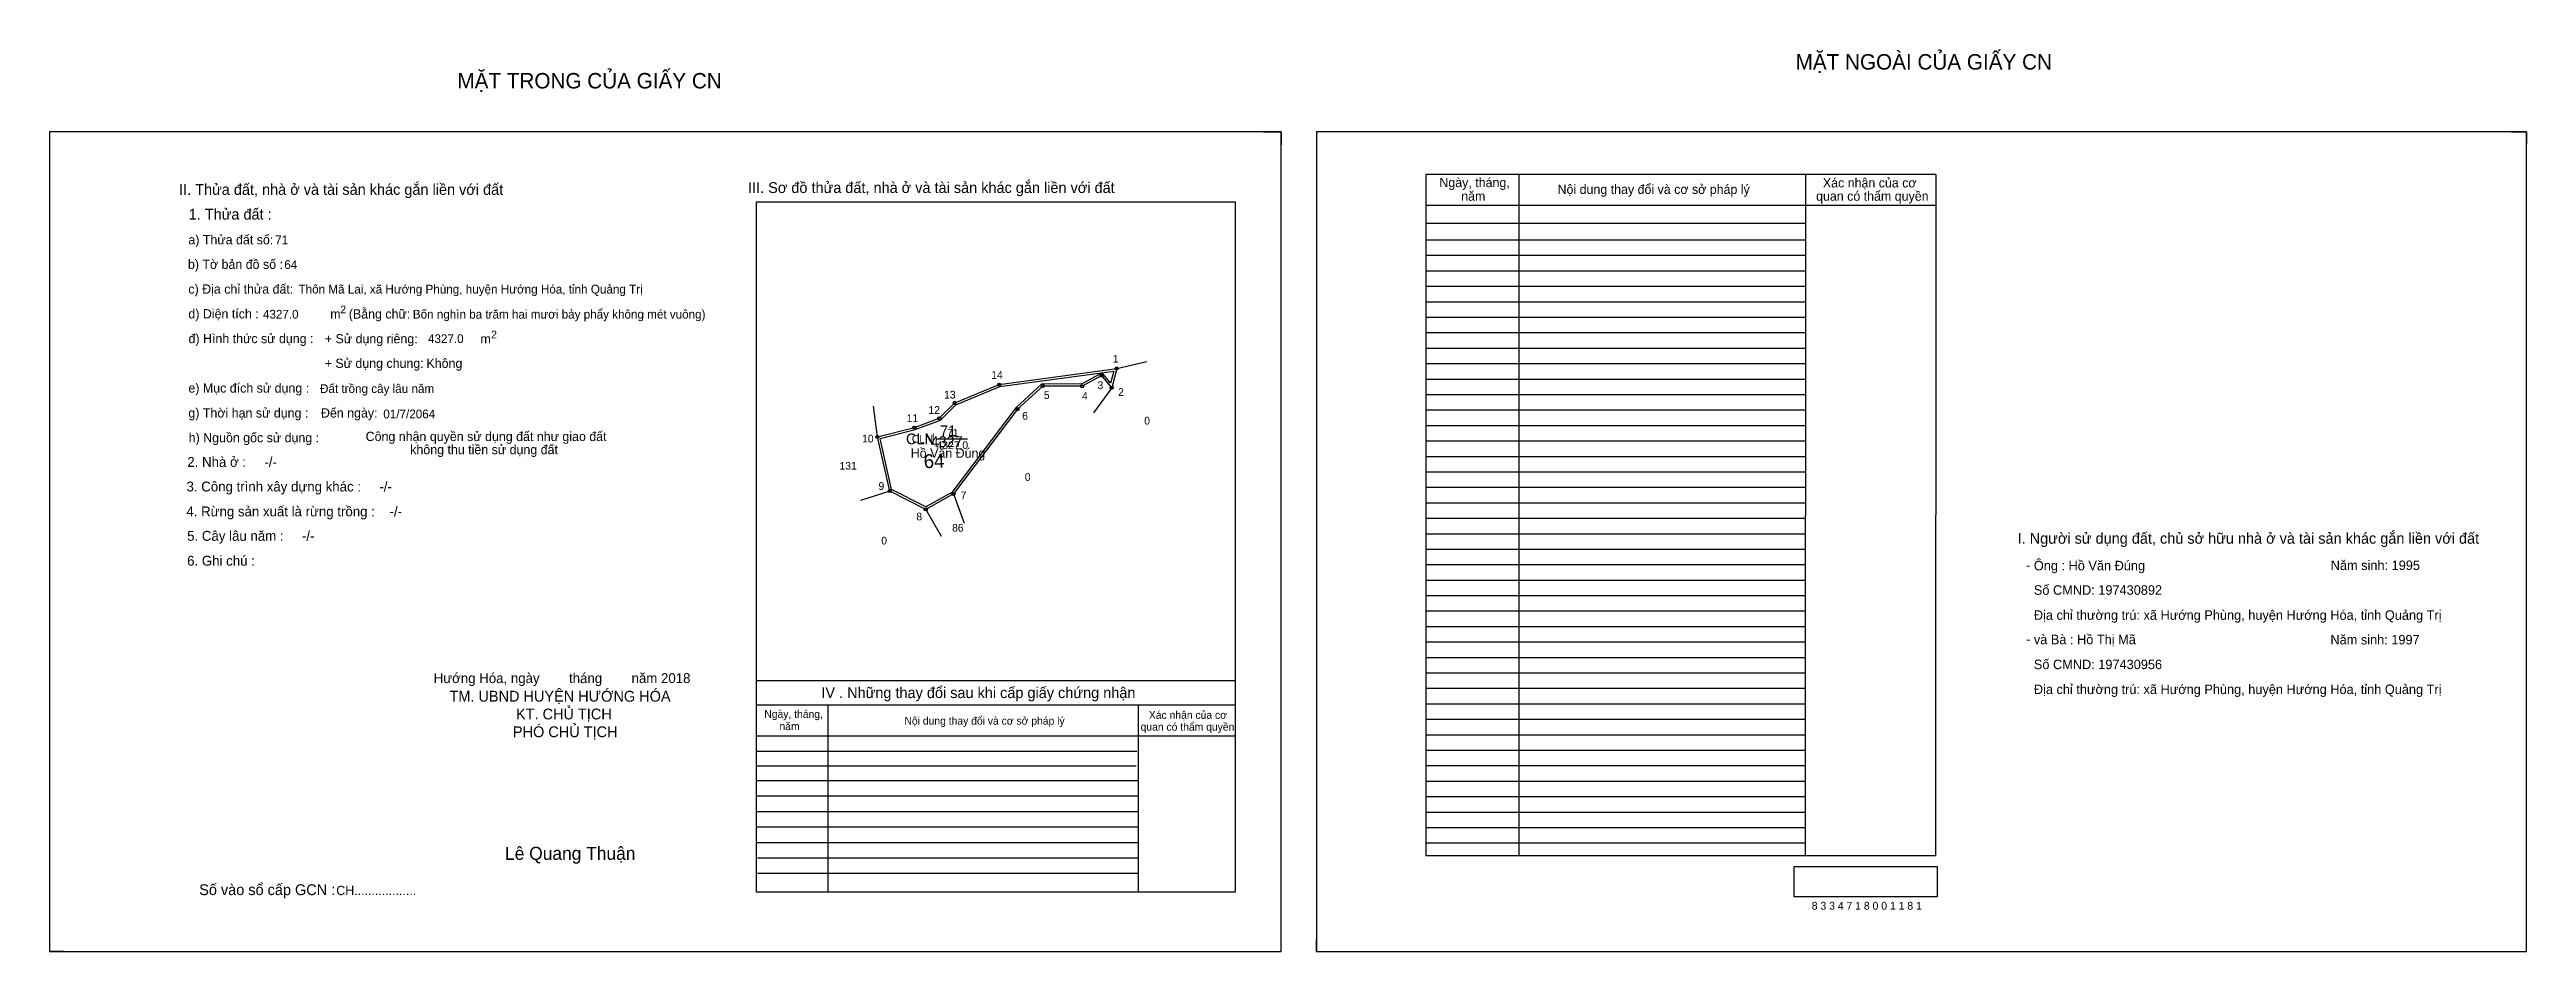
# Model space of a CAD drawing. Extents: x 531432 to 534943, y 1847285 to 1847920.
# Drawn here: x 533342 to 534943, y 1847337 to 1847920 of the extents above.
import ezdxf

# ---------------------------------------------------------------- set-up
doc = ezdxf.new("R2010")
doc.units = 0
for name, color, linetype in [('Default', 7, 'Continuous'), ('Level 10', 7, 'Continuous'), ('Level 11', 7, 'Continuous'), ('Level 13', 7, 'Continuous'), ('Level 2', 7, 'Continuous'), ('Level 27', 7, 'Continuous'), ('Level 3', 7, 'Continuous'), ('Level 36', 7, 'Continuous'), ('Level 4', 7, 'Continuous'), ('Level 5', 7, 'Continuous'), ('Level 55', 7, 'Continuous'), ('Level 6', 7, 'Continuous'), ('Level 7', 7, 'Continuous'), ('Level 8', 7, 'Continuous'), ('Level 9', 7, 'Continuous')]:
    doc.layers.add(name, color=color, linetype=linetype)

msp = doc.modelspace()

# ---------------------------------------------------------------- linework, layer by layer
at = {"layer": 'Level 10'}
for p, q in [((534126.6, 1847867.2), (534138, 1847867.2)), ((534138, 1847867.2), (534138, 1847858.8)), ((534933.4, 1847867.2), (534943, 1847867.2)), ((534943, 1847867.2), (534943, 1847859.8)), ((533955.8, 1847703.8), (534031.7, 1847714.2)), ((533927, 1847692), (533955.8, 1847703.8)), ((533983.9, 1847702.9), (533967.6, 1847687.9)), ((534009.4, 1847702.7), (533983.9, 1847702.9)), ((533967.6, 1847687.9), (533926.2, 1847633.1)), ((533926.2, 1847633.1), (533908.3, 1847623.1)), ((533341.8, 1847345), (533341.8, 1847337.2)), ((533351, 1847337.2), (533341.8, 1847337.2)), ((534160.8, 1847337.2), (534160.8, 1847345)), ((534160.8, 1847337.2), (534167.8, 1847337.2))]:
    msp.add_line(p, q, dxfattribs=at)
for points in [[(533341.8, 1847337.2), (534138, 1847337.2), (534138, 1847867.2), (533341.8, 1847867.2)], [(534160.8, 1847337.2), (534943, 1847337.2), (534943, 1847867.2), (534160.8, 1847867.2)], [(534031.7, 1847714.2), (534028.5, 1847701.8), (534022, 1847709.7), (534009.4, 1847702.7), (533983.9, 1847702.9), (533967.6, 1847687.9), (533926.2, 1847633.1), (533908.3, 1847623.1), (533885, 1847635), (533877, 1847670), (533901, 1847676), (533917, 1847682), (533927, 1847692), (533955.8, 1847703.8)], [(534029.9, 1847712.5), (534027.8, 1847704.8), (534022.4, 1847711.5), (534009, 1847704.1), (533983.4, 1847704.3), (533966.6, 1847688.8), (533925.2, 1847634.1), (533908.3, 1847624.7), (533886.2, 1847636), (533878.7, 1847669), (533901.4, 1847674.7), (533917.8, 1847680.8), (533927.8, 1847690.8), (533956.2, 1847702.5)]]:
    msp.add_lwpolyline(points, close=True, dxfattribs=at)
at = {"layer": 'Level 11'}
for centre in [(533955.8, 1847703.8), (534022, 1847709.7), (534031.7, 1847714.2), (534031.7, 1847714.2), (533927, 1847692), (533967.6, 1847687.9), (533983.9, 1847702.9), (534009.4, 1847702.7), (534028.5, 1847701.8), (533901, 1847676), (533917, 1847682), (533877, 1847670), (533885, 1847635), (533926.2, 1847633.1), (533908.3, 1847623.1)]:
    msp.add_circle(centre, 1, dxfattribs=at)
at = {"layer": 'Level 27'}
for p, q in [((534031.7, 1847714.2), (534051.2, 1847718.7)), ((533877, 1847670), (533874.4, 1847689.8)), ((534028.5, 1847701.8), (534016.8, 1847685.5)), ((533885, 1847635), (533866, 1847628.9)), ((533926.2, 1847633.1), (533933, 1847614.2)), ((533908.3, 1847623.1), (533918.2, 1847605.8))]:
    msp.add_line(p, q, dxfattribs=at)
at = {"layer": 'Level 6'}
msp.add_lwpolyline([(534469.7, 1847392.3), (534562.1, 1847392.3), (534562.1, 1847372.5), (534469.7, 1847372.5)], close=True, dxfattribs=at)
at = {"layer": 'Level 7'}
for p, q in [((534476.8, 1847797.2), (534231.6, 1847797.2)), ((534476.8, 1847787.2), (534231.6, 1847787.2)), ((534476.8, 1847777.2), (534231.6, 1847777.2)), ((534476.8, 1847767.2), (534231.6, 1847767.2)), ((534476.8, 1847757.2), (534231.6, 1847757.2)), ((534476.8, 1847747.2), (534231.6, 1847747.2)), ((534476.8, 1847737.2), (534231.6, 1847737.2)), ((534476.8, 1847727.2), (534231.6, 1847727.2)), ((534476.8, 1847717.2), (534231.6, 1847717.2)), ((534476.8, 1847707.2), (534231.6, 1847707.2)), ((534476.8, 1847697.2), (534231.6, 1847697.2)), ((534476.8, 1847687.2), (534231.6, 1847687.2)), ((534476.8, 1847677.2), (534231.6, 1847677.2)), ((533916.1, 1847668.7), (533928, 1847668.7)), ((534476.8, 1847667.2), (534231.6, 1847667.2)), ((534476.8, 1847657.2), (534231.6, 1847657.2)), ((534476.8, 1847647.2), (534231.6, 1847647.2)), ((534476.8, 1847637.2), (534231.6, 1847637.2)), ((534476.8, 1847627.2), (534231.6, 1847627.2)), ((534476.8, 1847617.2), (534231.6, 1847617.2)), ((534476.8, 1847607.2), (534231.6, 1847607.2)), ((534476.8, 1847597.2), (534231.6, 1847597.2)), ((534476.8, 1847587.2), (534231.6, 1847587.2)), ((534476.8, 1847577.2), (534231.6, 1847577.2)), ((534476.8, 1847567.2), (534231.6, 1847567.2)), ((534476.8, 1847557.2), (534231.6, 1847557.2)), ((534476.8, 1847547.2), (534231.6, 1847547.2)), ((534476.8, 1847537.2), (534231.6, 1847537.2)), ((534476.8, 1847527.2), (534231.6, 1847527.2)), ((534476.8, 1847517.2), (534231.6, 1847517.2)), ((534476.8, 1847507.2), (534231.6, 1847507.2)), ((534476.8, 1847497.2), (534231.6, 1847497.2)), ((534476.8, 1847487.2), (534231.6, 1847487.2)), ((534044.8, 1847466.6), (533798.6, 1847466.6)), ((534476.8, 1847477.2), (534231.6, 1847477.2)), ((534476.8, 1847467.2), (534231.6, 1847467.2)), ((534044.3, 1847457.1), (533798.6, 1847457.1)), ((534476.8, 1847457.2), (534231.6, 1847457.2)), ((534045.6, 1847447.6), (533798.6, 1847447.6)), ((534045.6, 1847437.6), (533798.6, 1847437.6)), ((534476.8, 1847447.2), (534231.6, 1847447.2)), ((534476.8, 1847437.2), (534231.6, 1847437.2)), ((534045.6, 1847427.6), (533798.6, 1847427.6)), ((534045.6, 1847417.6), (533798.6, 1847417.6)), ((534476.8, 1847427.2), (534231.6, 1847427.2)), ((534476.8, 1847417.2), (534231.6, 1847417.2)), ((534045.6, 1847407.6), (533798.6, 1847407.6)), ((534476.8, 1847407.2), (534231.6, 1847407.2)), ((534045.6, 1847397.6), (533799.4, 1847397.6)), ((534045.6, 1847387.6), (533799.4, 1847387.6))]:
    msp.add_line(p, q, dxfattribs=at)
at = {"layer": 'Level 8'}
for p, q in [((534561.2, 1847839.7), (534231.6, 1847839.7)), ((534231.6, 1847839.7), (534231.6, 1847399.2)), ((534291.6, 1847839.7), (534291.6, 1847399.2)), ((534477, 1847839.5), (534476.8, 1847399.2)), ((534561.2, 1847839.7), (534561, 1847399.2)), ((534108.6, 1847821.8), (533798.6, 1847821.8)), ((533798.6, 1847821.8), (533798.6, 1847375.8)), ((534108.6, 1847375.8), (534108.6, 1847821.8)), ((534561.2, 1847819.7), (534231.6, 1847819.7)), ((534476.8, 1847808), (534231.6, 1847808)), ((534108.6, 1847512.2), (533798.6, 1847512.2)), ((534108.6, 1847496.5), (533798.6, 1847496.5)), ((533844.9, 1847496.5), (533844.9, 1847375.8)), ((534045.6, 1847496.5), (534045.6, 1847375.8)), ((534108.6, 1847476.5), (533798.6, 1847476.5)), ((534561, 1847399.2), (534231.6, 1847399.2)), ((533798.6, 1847375.8), (534108.6, 1847375.8))]:
    msp.add_line(p, q, dxfattribs=at)
at = {"layer": 'Level 9'}
msp.add_line((533915.2, 1847668.7), (533935.3, 1847668.7), dxfattribs=at)

# ---------------------------------------------------------------- texts
at = {"layer": 'Default'}
for s, p in [('e) Mục đích sử dụng :', (533431.6, 1847698.6)), ('g) Thời hạn sử dụng :', (533431.6, 1847682.5)), ('Đến ngày:', (533517.3, 1847682.5)), ('h) Nguồn gốc sử dụng :', (533431.8, 1847666.5)), ('Công nhận quyền sử dụng đất như giao đất', (533546.2, 1847667.3)), ('không thu tiền sử dụng đất', (533575, 1847658.8))]:
    msp.add_text(s, height=6, dxfattribs=at).set_placement(p)
at = {"layer": 'Level 13'}
for s, p in [('71', (533922, 1847670.2)), ('CLN', (533899.3, 1847666.2)), ('4327.0', (533915.2, 1847662.1))]:
    msp.add_text(s, height=5, dxfattribs=at).set_placement(p)
at = {"layer": 'Level 2'}
msp.add_text('Hồ Văn Đúng', height=6, dxfattribs=at).set_placement((533898.6, 1847656.5))
at = {"layer": 'Level 3'}
msp.add_text('CLN', height=7, dxfattribs=at).set_placement((533895.5, 1847665.2))
at = {"layer": 'Level 36'}
for s, p in [('0', (534049.5, 1847678)), ('131', (533852.5, 1847648.8)), ('0', (533972.3, 1847641.6)), ('86', (533925.3, 1847608.7)), ('0', (533879.5, 1847600.4))]:
    msp.add_text(s, height=5, dxfattribs=at).set_placement(p)
at = {"layer": 'Level 4'}
msp.add_text('71', height=7, dxfattribs=at).set_placement((533917.5, 1847670.4))
at = {"layer": 'Level 5'}
msp.add_text('4327', height=7, dxfattribs=at).set_placement((533911.4, 1847663.4))
at = {"layer": 'Level 55'}
for s, height, p in [('3', 0.8, (534021.8, 1847709.7)), ('0', 0.22, (534022, 1847709.5)), ('0', 0.22, (534022, 1847709.5)), ('1', 0.8, (534031.5, 1847714.2)), ('0', 0.22, (534031.7, 1847713.9)), ('0', 0.22, (534031.7, 1847713.9)), ('13', 0.8, (533926.5, 1847692)), ('14', 0.8, (533955.3, 1847703.8)), ('5', 0.8, (533983.7, 1847702.9)), ('0', 0.22, (533983.8, 1847702.7)), ('0', 0.22, (533983.8, 1847702.7)), ('4', 0.8, (534009.1, 1847702.7)), ('0', 0.22, (534009.3, 1847702.5)), ('0', 0.22, (534009.3, 1847702.5)), ('2', 0.8, (534028.2, 1847701.8)), ('0', 0.22, (534028.4, 1847701.5)), ('0', 0.22, (534028.4, 1847701.5)), ('0', 0.22, (534028.4, 1847701.5)), ('0', 0.22, (534028.4, 1847701.5)), ('11', 0.8, (533900.5, 1847676)), ('12', 0.8, (533916.4, 1847682)), ('6', 0.8, (533967.3, 1847687.9)), ('0', 0.22, (533967.5, 1847687.7)), ('0', 0.22, (533967.5, 1847687.7)), ('10', 0.8, (533876.4, 1847670)), ('131', 0.22, (533876.8, 1847669.8)), ('9', 0.8, (533884.7, 1847635)), ('131', 0.22, (533884.8, 1847634.8)), ('0', 0.22, (533884.9, 1847634.8)), ('7', 0.8, (533925.9, 1847633.1)), ('86', 0.22, (533926, 1847632.8)), ('0', 0.22, (533926.1, 1847632.8)), ('0', 0.22, (533926.1, 1847632.8)), ('8', 0.8, (533908, 1847623.1)), ('86', 0.22, (533908.1, 1847622.9)), ('0', 0.22, (533908.2, 1847622.9))]:
    msp.add_text(s, height=height, dxfattribs=at).set_placement(p)
at = {"layer": 'Level 6'}
for s, height, p in [('71', 5.63, (533487.7, 1847794.6)), ('64', 5.63, (533493.6, 1847778.6)), ('Thôn Mã Lai, xã Hướng Phùng, huyện Hướng Hóa, tỉnh Quảng Trị', 5.64, (533502.8, 1847762.7)), ('Bốn nghìn ba trăm hai mươi bảy phẩy không mét vuông)', 5.632, (533576.7, 1847746.5)), ('4327.0', 5.63, (533479.8, 1847746.5)), ('4327.0', 5.63, (533586.5, 1847730.7)), ('Đất trồng cây lâu năm', 5.64, (533516.7, 1847698.4)), ('01/7/2064', 5.64, (533557.6, 1847682)), ('Ông : Hồ Văn Đúng', 6.16, (534624.6, 1847583.7)), ('Năm sinh: 1995', 6.16, (534816.5, 1847583.9)), ('Số CMND: 197430892', 6.16, (534624.6, 1847567.9)), ('Địa chỉ thường trú: xã Hướng Phùng, huyện Hướng Hóa, tỉnh Quảng Trị', 6.16, (534624.6, 1847551.7)), ('và Bà : Hồ Thị Mã', 6.16, (534624.6, 1847535.9)), ('Năm sinh: 1997', 6.16, (534816.3, 1847535.8)), ('Số CMND: 197430956', 6.16, (534624.6, 1847519.8)), ('Địa chỉ thường trú: xã Hướng Phùng, huyện Hướng Hóa, tỉnh Quảng Trị', 6.16, (534624.6, 1847503.7)), ('8 3 3 4 7 1 8 0 0 1 1 8 1', 5.04, (534481, 1847364.3))]:
    msp.add_text(s, height=height, dxfattribs=at).set_placement(p)
at = {"layer": 'Level 7'}
for s, height, p in [('MẶT NGOÀI CỦA GIẤY CN', 10, (534470.6, 1847907.5)), ('MẶT TRONG CỦA GIẤY CN', 10, (533605.5, 1847895.3)), ('II. Thửa đất, nhà ở và tài sản khác gắn liền với đất', 7, (533425.6, 1847826.5)), ('III. Sơ đồ thửa đất, nhà ở và tài sản khác gắn liền với đất', 7, (533793.4, 1847827.7)), ('Ngày, tháng,', 6, (534240.3, 1847831.5)), ('Nội dung thay đổi và cơ sở pháp lý', 6, (534316.7, 1847827.1)), ('Xác nhận của cơ', 6, (534488.2, 1847831.3)), ('1. Thửa đất :', 7, (533431.8, 1847810.5)), ('năm', 6, (534254.4, 1847822.7)), (' quan có thẩm quyền', 6, (534481.6, 1847822.7)), ('a) Thửa đất số:', 6, (533431.6, 1847794.5)), ('b) Tờ bản đồ số :', 6, (533431.3, 1847778.6)), ('c) Địa chỉ thửa đất:', 6, (533431.6, 1847762.6)), ('d) Diện tích :', 6, (533431.6, 1847746.6)), ('2', 5, (533529.8, 1847749.9)), ('(Bằng chữ:', 6, (533535.3, 1847746.5)), ('đ) Hình thức sử dụng :', 6, (533431.7, 1847730.6)), ('+ Sử dụng riêng:', 6, (533519.8, 1847730.5)), ('m', 6, (533523.3, 1847746.5)), ('2', 5, (533627.3, 1847733.7)), ('+ Sử dụng chung:', 6, (533519.7, 1847714.6)), ('Không', 6, (533585.5, 1847714.6)), ('m', 6, (533620.4, 1847730.4)), ('2. Nhà ở :     -/-', 6.4, (533430.9, 1847650.6)), ('3. Công trình xây dựng khác :     -/-', 6.4, (533430.4, 1847634.7)), ('4. Rừng sản xuất là rừng trồng :    -/-', 6.4, (533430.3, 1847618.6)), ('5. Cây lâu năm :     -/-', 6.4, (533430.8, 1847602.8)), ('I. Người sử dụng đất, chủ sở hữu nhà ở và tài sản khác gắn liền với đất', 7, (534614.1, 1847600.9)), ('6. Ghi chú :', 6.4, (533430.8, 1847586.7)), ('-', 6.4, (534619.5, 1847583.9)), ('-', 6.4, (534619.6, 1847536.1)), ('Hướng Hóa, ngày        tháng        năm 2018', 6.4, (533590.2, 1847510.8)), ('TM. UBND HUYỆN HƯỚNG HÓA', 7, (533600.4, 1847498.8)), ('IV . Những thay đổi sau khi cấp giấy chứng nhận', 7, (533840.8, 1847501.1)), ('PHÓ CHỦ TỊCH', 7, (533641.4, 1847475.8)), ('KT. CHỦ TỊCH', 7, (533643.4, 1847487.3)), ('Ngày, tháng,', 5, (533803.9, 1847488.3)), ('năm', 5, (533813.7, 1847480.4)), ('Nội dung thay đổi và cơ sở pháp lý', 5, (533894.5, 1847483.9)), (' quan có thẩm quyền', 5, (534045.3, 1847480)), ('Xác nhận của cơ', 5, (534052.5, 1847487.7)), ('Lê Quang Thuận', 8.4, (533636.3, 1847396.5)), ('Số vào sổ cấp GCN :', 7, (533438.6, 1847373.7)), ('CH..................', 6, (533527.2, 1847373.7))]:
    msp.add_text(s, height=height, dxfattribs=at).set_placement(p)
msp.add_text('64', height=9, rotation=2, dxfattribs=at).set_placement((533907.1, 1847649.7))
at = {"layer": 'Level 9'}
for s, p in [('1', (534029.2, 1847718)), ('14', (533950.6, 1847707.5)), ('3', (534019.3, 1847700.9)), ('12', (533910, 1847684.9)), ('13', (533920.1, 1847694.8)), ('5', (533984.6, 1847694.5)), ('4', (534009.3, 1847694)), ('2', (534032.6, 1847696.5)), ('11', (533895.9, 1847679.6)), ('6', (533970.6, 1847681.1)), ('10', (533867.1, 1847666.4)), ('9', (533877.7, 1847635.7)), ('7', (533930.8, 1847629.6)), ('8', (533902.2, 1847616))]:
    msp.add_text(s, height=5, dxfattribs=at).set_placement(p)

doc.saveas('drawing.dxf')
